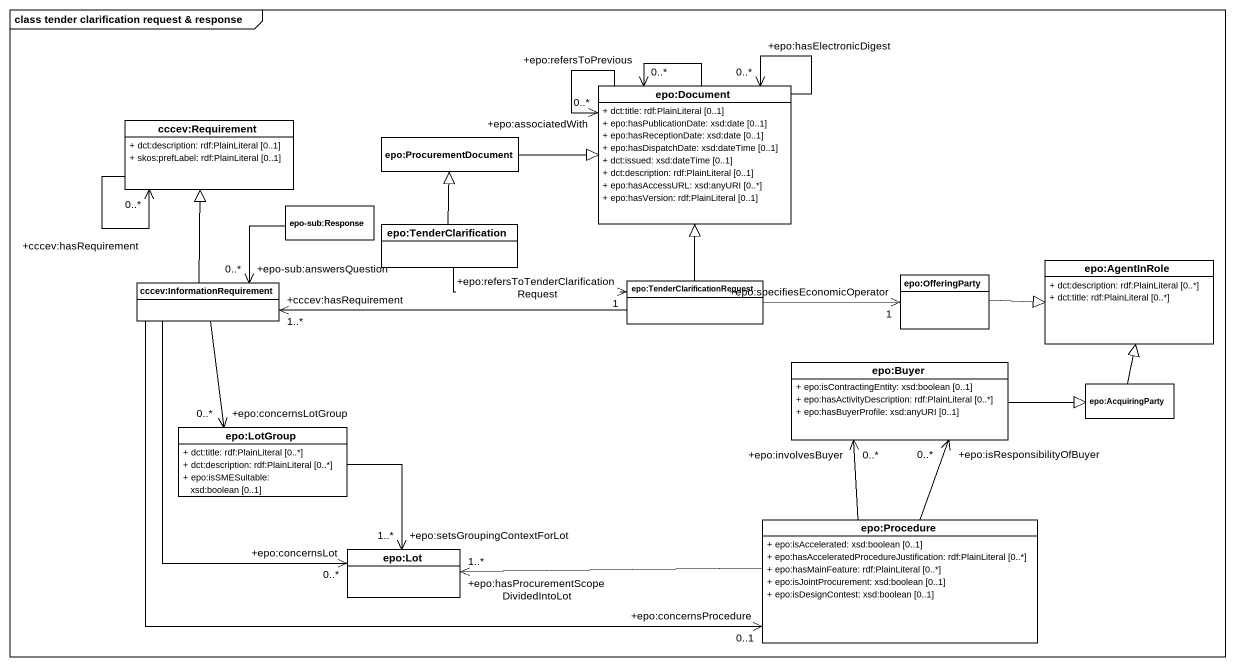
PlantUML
@startuml
mainframe class tender clarification request & response
hide circle
hide empty members
skinparam classAttributeIconSize 0
class "epo:Document" as epo_Document {
  + dct:title: rdf:PlainLiteral [0..1]
  + epo:hasPublicationDate: xsd:date [0..1]
  + epo:hasReceptionDate: xsd:date [0..1]
  + epo:hasDispatchDate: xsd:dateTime [0..1]
  + dct:issued: xsd:dateTime [0..1]
  + dct:description: rdf:PlainLiteral [0..1]
  + epo:hasAccessURL: xsd:anyURI [0..*]
  + epo:hasVersion: rdf:PlainLiteral [0..1]
}
class "cccev:Requirement" as cccev_Requirement {
  + dct:description: rdf:PlainLiteral [0..1]
  + skos:prefLabel: rdf:PlainLiteral [0..1]
}
class "epo:ProcurementDocument" as epo_ProcurementDocument
class "epo-sub:Response" as epo_sub_Response
class "epo:TenderClarification" as epo_TenderClarification
class "cccev:InformationRequirement" as cccev_InformationRequirement
class "epo:TenderClarificationRequest" as epo_TenderClarificationReque
class "epo:OfferingParty" as epo_OfferingParty
class "epo:AgentInRole" as epo_AgentInRole {
  + dct:description: rdf:PlainLiteral [0..*]
  + dct:title: rdf:PlainLiteral [0..*]
}
class "epo:Buyer" as epo_Buyer {
  + epo:isContractingEntity: xsd:boolean [0..1]
  + epo:hasActivityDescription: rdf:PlainLiteral [0..*]
  + epo:hasBuyerProfile: xsd:anyURI [0..1]
}
class "epo:AcquiringParty" as epo_AcquiringParty
class "epo:LotGroup" as epo_LotGroup {
  + dct:title: rdf:PlainLiteral [0..*]
  + dct:description: rdf:PlainLiteral [0..*]
  + epo:isSMESuitable: xsd:boolean [0..1]
}
class "epo:Lot" as epo_Lot
class "epo:Procedure" as epo_Procedure {
  + epo:isAccelerated: xsd:boolean [0..1]
  + epo:hasAcceleratedProcedureJustification: rdf:PlainLiteral [0..*]
  + epo:hasMainFeature: rdf:PlainLiteral [0..*]
  + epo:isJointProcurement: xsd:boolean [0..1]
  + epo:isDesignContest: xsd:boolean [0..1]
}
epo_Document --> "+epo:refersToPrevious\n0..*" epo_Document
epo_Document --> "+epo:associatedWith\n0..*" epo_Document
epo_Document --> "+epo:hasElectronicDigest\n0..*" epo_Document
cccev_Requirement --> "+cccev:hasRequirement\n0..*" cccev_Requirement
epo_ProcurementDocument -right-|> epo_Document
epo_sub_Response --> "+epo-sub:answersQuestion\n0..*" cccev_InformationRequirement
epo_TenderClarification -up-|> epo_ProcurementDocument
epo_TenderClarification -right-> "+epo:refersToTenderClarificationRequest\n1" epo_TenderClarificationReque
cccev_InformationRequirement -up-|> cccev_Requirement
cccev_InformationRequirement --> "+epo:concernsLotGroup\n0..*" epo_LotGroup
cccev_InformationRequirement --> "+epo:concernsLot\n0..*" epo_Lot
cccev_InformationRequirement -right-> "+epo:concernsProcedure\n0..1" epo_Procedure
epo_TenderClarificationReque -up-|> epo_Document
epo_TenderClarificationReque -left-> "+cccev:hasRequirement\n1..*" cccev_InformationRequirement
epo_TenderClarificationReque -right-> "+epo:specifiesEconomicOperator\n1" epo_OfferingParty
epo_OfferingParty -right-|> epo_AgentInRole
epo_Buyer -right-|> epo_AcquiringParty
epo_AcquiringParty -up-|> epo_AgentInRole
epo_LotGroup --> "+epo:setsGroupingContextForLot\n1..*" epo_Lot
epo_Procedure -up-> "+epo:involvesBuyer\n0..*" epo_Buyer
epo_Procedure -up-> "+epo:isResponsibilityOfBuyer\n0..*" epo_Buyer
epo_Procedure -left-> "+epo:hasProcurementScopeDividedIntoLot\n1..*" epo_Lot
@enduml
